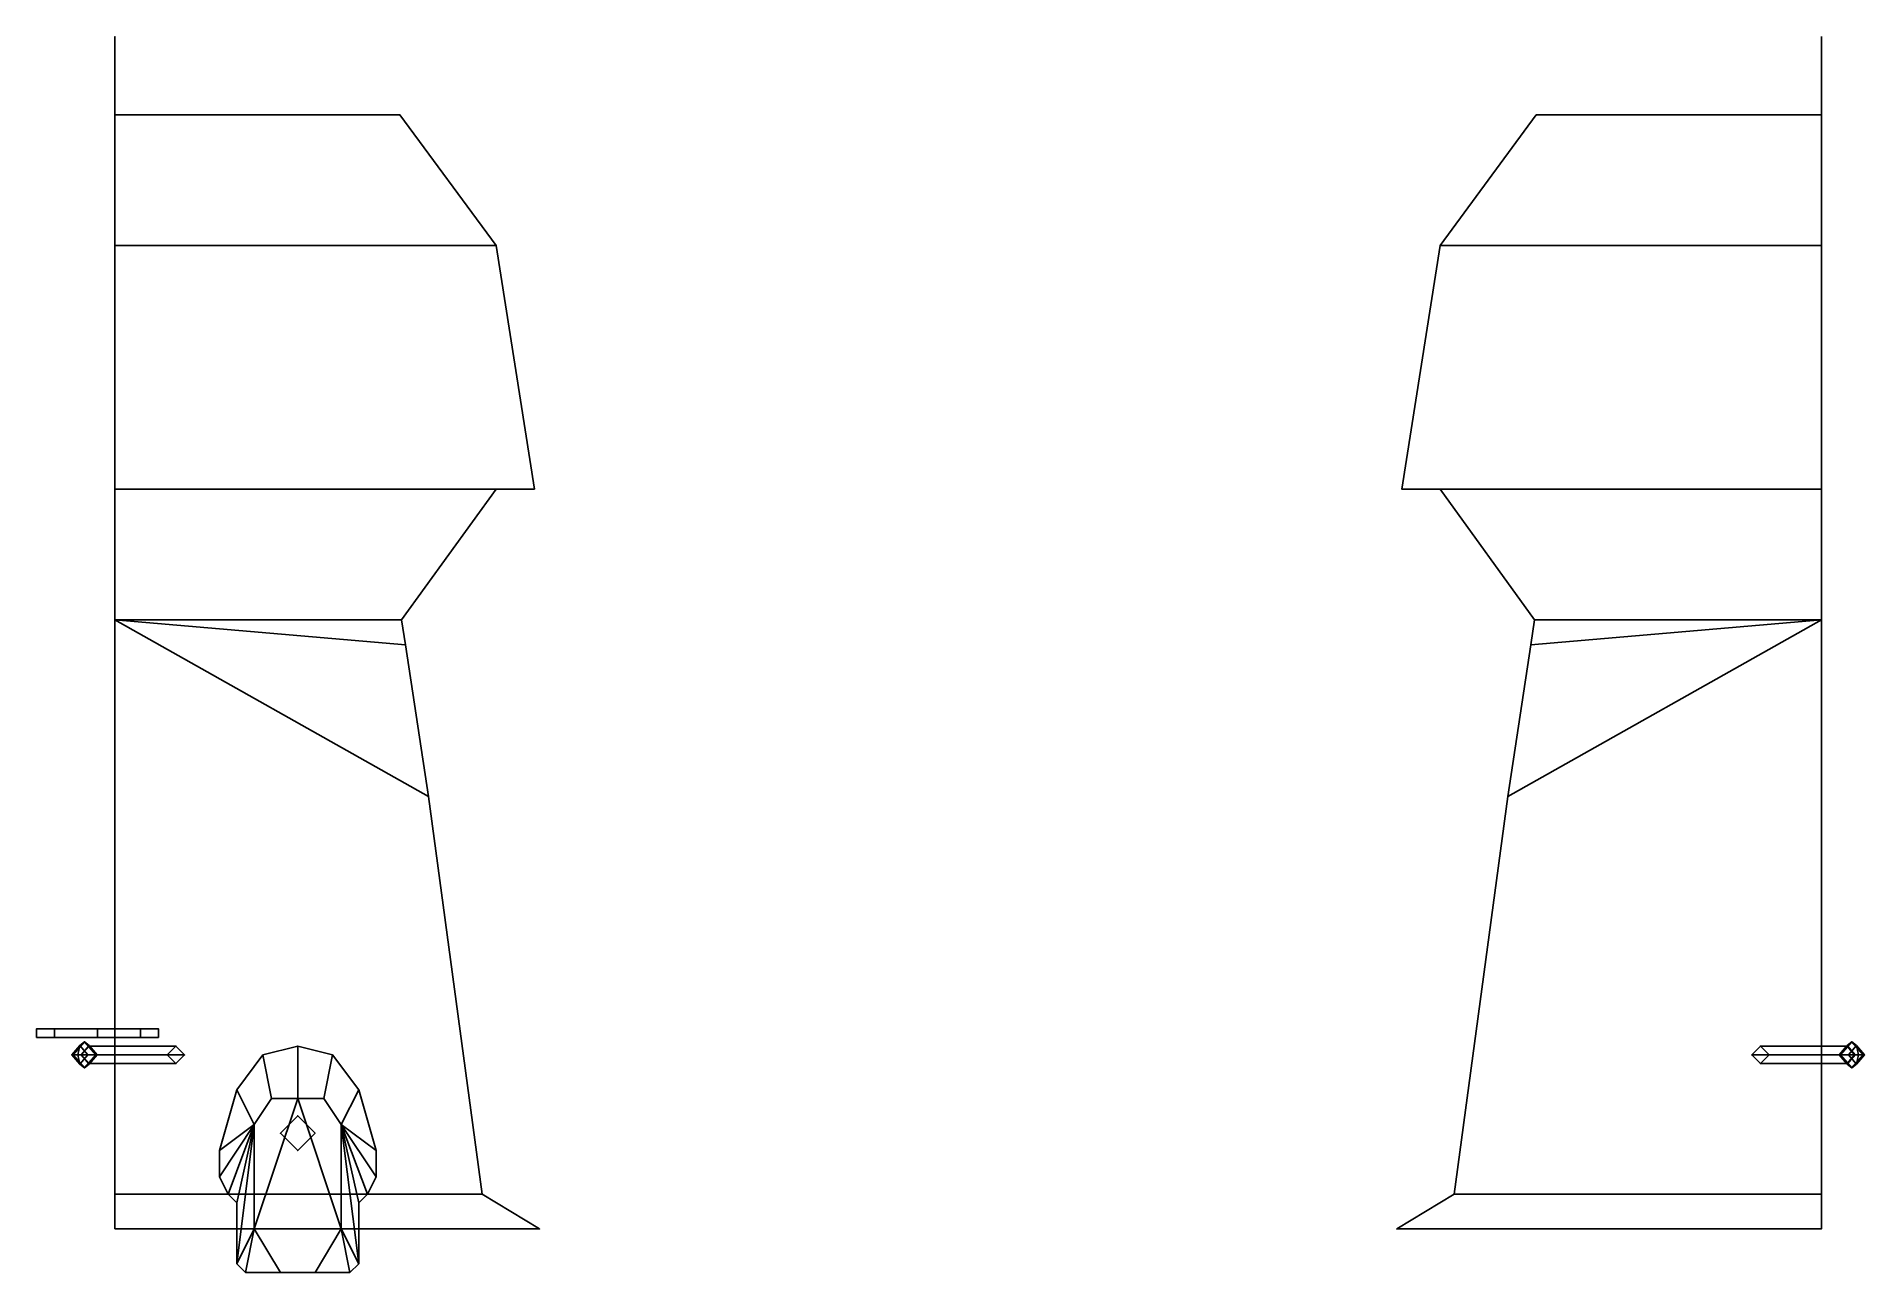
# Model space of a CAD drawing. Extents: x -1.07 to 1.03, y -2.11 to 2.14.
# Drawn here: x -1.07 to 1.029, y -2.11 to -0.69 of the extents above.
import ezdxf

# ---------------------------------------------------------------- set-up
doc = ezdxf.new("R2010")
doc.units = 0
doc.layers.add('FENDERS', color=6, linetype='CONTINUOUS')

msp = doc.modelspace()

# ---------------------------------------------------------------- linework, layer by layer
at = {"layer": 'FENDERS'}
for points in [[(-0.98, -0.9, 0.52), (-0.98, -0.93, 0.56), (-0.98, -0.78, 0.9), (-0.98, -0.69, 0.9)], [(0.98, -0.69, 0.9), (0.98, -0.78, 0.9), (0.98, -0.93, 0.56), (0.98, -0.9, 0.52)], [(-0.5422, -0.93, 0.56), (-0.6526, -0.78, 0.9), (-0.98, -0.78, 0.9), (-0.98, -0.93, 0.56)], [(0.98, -0.93, 0.56), (0.98, -0.78, 0.9), (0.6526, -0.78, 0.9), (0.5422, -0.93, 0.56)], [(-0.98, -1.23, 0.52), (-0.98, -1.21, 0.56), (-0.98, -0.93, 0.56), (-0.98, -0.9, 0.52)], [(0.98, -0.9, 0.52), (0.98, -0.93, 0.56), (0.98, -1.21, 0.56), (0.98, -1.23, 0.52)], [(-0.98, -1.21, 0.56), (-0.4981, -1.21, 0.56), (-0.5422, -0.93, 0.56), (-0.98, -0.93, 0.56)], [(0.98, -0.93, 0.56), (0.5422, -0.93, 0.56), (0.4981, -1.21, 0.56), (0.98, -1.21, 0.56)], [(-0.98, -1.36, 1.03), (-0.6507, -1.36, 1.03), (-0.5422, -1.21, 0.56), (-0.98, -1.21, 0.56)], [(-0.98, -1.43, 0.93), (-0.98, -1.36, 1.03), (-0.98, -1.21, 0.56), (-0.98, -1.23, 0.52)], [(0.98, -1.21, 0.56), (0.5422, -1.21, 0.56), (0.6507, -1.36, 1.03), (0.98, -1.36, 1.03)], [(0.98, -1.23, 0.52), (0.98, -1.21, 0.56), (0.98, -1.36, 1.03), (0.98, -1.43, 0.93)], [(-0.98, -2.02, 1.03), (-0.5583, -2.02, 1.03), (-0.6199, -1.563, 1.03), (-0.98, -1.36, 1.03)], [(-0.98, -2.06, 0.93), (-0.98, -2.02, 1.03), (-0.98, -1.36, 1.03), (-0.98, -1.43, 0.93)], [(-0.98, -1.36, 1.03), (-0.6199, -1.563, 1.03), (-0.6463, -1.389, 1.03), (-0.98, -1.36, 1.03)], [(-0.98, -1.36, 1.03), (-0.6463, -1.389, 1.03), (-0.6507, -1.36, 1.03), (-0.98, -1.36, 1.03)], [(0.98, -1.36, 1.03), (0.6199, -1.563, 1.03), (0.5583, -2.02, 1.03), (0.98, -2.02, 1.03)], [(0.98, -1.36, 1.03), (0.6463, -1.389, 1.03), (0.6199, -1.563, 1.03), (0.98, -1.36, 1.03)], [(0.98, -1.36, 1.03), (0.6507, -1.36, 1.03), (0.6463, -1.389, 1.03), (0.98, -1.36, 1.03)], [(0.98, -1.43, 0.93), (0.98, -1.36, 1.03), (0.98, -2.02, 1.03), (0.98, -2.06, 0.93)], [(-1.0495, -1.83, 1.3995), (-1.07, -1.83, 1.35), (-1.07, -1.84, 1.35), (-1.0495, -1.84, 1.3995)], [(-1.07, -1.83, 1.35), (-1.0495, -1.83, 1.3005), (-1.0495, -1.84, 1.3005), (-1.07, -1.84, 1.35)], [(-1.07, -1.83, 1.35), (-1.0495, -1.83, 1.3995), (-1, -1.83, 1.42), (-1.0495, -1.83, 1.3005)], [(-1.07, -1.84, 1.35), (-1.0495, -1.84, 1.3005), (-1, -1.84, 1.28), (-1.0495, -1.84, 1.3995)], [(-1, -1.83, 1.42), (-1.0495, -1.83, 1.3995), (-1.0495, -1.84, 1.3995), (-1, -1.84, 1.42)], [(-1.0495, -1.83, 1.3005), (-1, -1.83, 1.28), (-1, -1.84, 1.28), (-1.0495, -1.84, 1.3005)], [(-1.0495, -1.83, 1.3005), (-1, -1.83, 1.42), (-0.9505, -1.83, 1.3995), (-1, -1.83, 1.28)], [(-1.0495, -1.84, 1.3995), (-1, -1.84, 1.28), (-0.9505, -1.84, 1.3005), (-1, -1.84, 1.42)], [(-1.0203, -1.8494, 1.4111), (-1.015, -1.845, 1.4019), (-1.028, -1.86, 1.3944), (-1.0295, -1.86, 1.4057)], [(-1.015, -1.845, 1.4019), (-1.0097, -1.8494, 1.3927), (-1.0189, -1.86, 1.3874), (-1.028, -1.86, 1.3944)], [(-1.0111, -1.86, 1.4164), (-1.002, -1.86, 1.4094), (-1.015, -1.845, 1.4019), (-1.0203, -1.8494, 1.4111)], [(-1.002, -1.86, 1.4094), (-1.0005, -1.86, 1.398), (-1.0097, -1.8494, 1.3927), (-1.015, -1.845, 1.4019)], [(-0.9505, -1.83, 1.3995), (-1, -1.83, 1.42), (-1, -1.84, 1.42), (-0.9505, -1.84, 1.3995)], [(-1, -1.83, 1.28), (-0.9505, -1.83, 1.3005), (-0.9505, -1.84, 1.3005), (-1, -1.84, 1.28)], [(-1, -1.83, 1.28), (-0.9505, -1.83, 1.3995), (-0.93, -1.83, 1.35), (-0.9505, -1.83, 1.3005)], [(-1, -1.84, 1.42), (-0.9505, -1.84, 1.3005), (-0.93, -1.84, 1.35), (-0.9505, -1.84, 1.3995)], [(-0.93, -1.83, 1.35), (-0.9505, -1.83, 1.3995), (-0.9505, -1.84, 1.3995), (-0.93, -1.84, 1.35)], [(-0.9505, -1.83, 1.3005), (-0.93, -1.83, 1.35), (-0.93, -1.84, 1.35), (-0.9505, -1.84, 1.3005)], [(1.015, -1.845, 1.4019), (1.0097, -1.8494, 1.3927), (1.0005, -1.86, 1.398), (1.002, -1.86, 1.4094)], [(1.0203, -1.8494, 1.4111), (1.015, -1.845, 1.4019), (1.002, -1.86, 1.4094), (1.0111, -1.86, 1.4164)], [(1.028, -1.86, 1.3944), (1.0189, -1.86, 1.3874), (1.0097, -1.8494, 1.3927), (1.015, -1.845, 1.4019)], [(1.0295, -1.86, 1.4057), (1.028, -1.86, 1.3944), (1.015, -1.845, 1.4019), (1.0203, -1.8494, 1.4111)], [(-1.0225, -1.86, 1.4149), (-1.0203, -1.8494, 1.4111), (-1.0295, -1.86, 1.4057), (-1.0225, -1.86, 1.4149)], [(-1.0225, -1.86, 1.4149), (-1.0295, -1.86, 1.4057), (-1.0203, -1.8706, 1.4111), (-1.0225, -1.86, 1.4149)], [(-1.0295, -1.86, 1.4057), (-1.028, -1.86, 1.3944), (-1.015, -1.875, 1.4019), (-1.0203, -1.8706, 1.4111)], [(-1.028, -1.86, 1.3944), (-1.0189, -1.86, 1.3874), (-1.0097, -1.8706, 1.3927), (-1.015, -1.875, 1.4019)], [(-1.0225, -1.86, 1.4149), (-1.0111, -1.86, 1.4164), (-1.0203, -1.8494, 1.4111), (-1.0225, -1.86, 1.4149)], [(-1.0225, -1.86, 1.4149), (-1.0203, -1.8706, 1.4111), (-1.0111, -1.86, 1.4164), (-1.0225, -1.86, 1.4149)], [(-1.0203, -1.8706, 1.4111), (-1.015, -1.875, 1.4019), (-1.002, -1.86, 1.4094), (-1.0111, -1.86, 1.4164)], [(-1.0097, -1.8494, 1.3927), (-1.0096, -1.85, 1.3925), (-1.0096, -1.85, 1.3925), (-1.0189, -1.86, 1.3874)], [(-1.0189, -1.86, 1.3874), (-1.0096, -1.85, 1.3925), (-1.0096, -1.85, 1.3925), (-1.0182, -1.86, 1.3875)], [(-1.0189, -1.86, 1.3874), (-1.0096, -1.87, 1.3925), (-1.0096, -1.87, 1.3925), (-1.0097, -1.8706, 1.3927)], [(-1.0189, -1.86, 1.3874), (-1.0182, -1.86, 1.3875), (-1.0182, -1.86, 1.3875), (-1.0096, -1.87, 1.3925)], [(-1.0182, -1.86, 1.3875), (-1.0096, -1.85, 1.3925), (-0.91, -1.85, 1.22), (-0.92, -1.86, 1.2173)], [(-1.0096, -1.87, 1.3925), (-1.0182, -1.86, 1.3875), (-0.92, -1.86, 1.2173), (-0.91, -1.87, 1.22)], [(-1.015, -1.875, 1.4019), (-1.0097, -1.8706, 1.3927), (-1.0005, -1.86, 1.398), (-1.002, -1.86, 1.4094)], [(-1.0005, -1.86, 1.398), (-1.0096, -1.85, 1.3925), (-1.0096, -1.85, 1.3925), (-1.0097, -1.8494, 1.3927)], [(-1.0097, -1.8706, 1.3927), (-1.0096, -1.87, 1.3925), (-1.0096, -1.87, 1.3925), (-1.0005, -1.86, 1.398)], [(-1.0096, -1.85, 1.3925), (-1.0009, -1.86, 1.3975), (-0.9, -1.86, 1.2227), (-0.91, -1.85, 1.22)], [(-1.0005, -1.86, 1.398), (-1.0009, -1.86, 1.3975), (-1.0009, -1.86, 1.3975), (-1.0096, -1.85, 1.3925)], [(-1.0009, -1.86, 1.3975), (-1.0096, -1.87, 1.3925), (-0.91, -1.87, 1.22), (-0.9, -1.86, 1.2227)], [(-1.0096, -1.87, 1.3925), (-1.0009, -1.86, 1.3975), (-1.0009, -1.86, 1.3975), (-1.0005, -1.86, 1.398)], [(-0.91, -1.85, 1.03), (-0.92, -1.86, 1.03), (-0.92, -1.86, 1.2173), (-0.91, -1.85, 1.22)], [(-0.92, -1.86, 1.03), (-0.91, -1.87, 1.03), (-0.91, -1.87, 1.22), (-0.92, -1.86, 1.2173)], [(-0.9, -1.86, 1.03), (-0.91, -1.85, 1.03), (-0.91, -1.85, 1.22), (-0.9, -1.86, 1.2227)], [(-0.91, -1.87, 1.03), (-0.9, -1.86, 1.03), (-0.9, -1.86, 1.2227), (-0.91, -1.87, 1.22)], [(-0.81, -1.86, 1.12), (-0.84, -1.9, 1.12), (-0.84, -1.9, 1.17), (-0.81, -1.86, 1.17)], [(-0.81, -1.86, 1.17), (-0.84, -1.9, 1.17), (-0.82, -1.94, 1.2), (-0.8, -1.91, 1.2)], [(-0.77, -1.85, 1.12), (-0.81, -1.86, 1.12), (-0.81, -1.86, 1.17), (-0.77, -1.85, 1.17)], [(-0.77, -1.85, 1.17), (-0.81, -1.86, 1.17), (-0.8, -1.91, 1.2), (-0.77, -1.91, 1.2)], [(-0.73, -1.86, 1.12), (-0.77, -1.85, 1.12), (-0.77, -1.85, 1.17), (-0.73, -1.86, 1.17)], [(-0.73, -1.86, 1.17), (-0.77, -1.85, 1.17), (-0.77, -1.91, 1.2), (-0.74, -1.91, 1.2)], [(-0.7, -1.9, 1.17), (-0.73, -1.86, 1.17), (-0.74, -1.91, 1.2), (-0.72, -1.94, 1.2)], [(-0.7, -1.9, 1.12), (-0.73, -1.86, 1.12), (-0.73, -1.86, 1.17), (-0.7, -1.9, 1.17)], [(1.0009, -1.86, 1.3975), (1.0096, -1.85, 1.3925), (0.91, -1.85, 1.22), (0.9, -1.86, 1.2227)], [(0.91, -1.85, 1.03), (0.9, -1.86, 1.03), (0.9, -1.86, 1.2227), (0.91, -1.85, 1.22)], [(1.0096, -1.87, 1.3925), (1.0009, -1.86, 1.3975), (0.9, -1.86, 1.2227), (0.91, -1.87, 1.22)], [(0.9, -1.86, 1.03), (0.91, -1.87, 1.03), (0.91, -1.87, 1.22), (0.9, -1.86, 1.2227)], [(1.0096, -1.85, 1.3925), (1.0182, -1.86, 1.3875), (0.92, -1.86, 1.2173), (0.91, -1.85, 1.22)], [(0.92, -1.86, 1.03), (0.91, -1.85, 1.03), (0.91, -1.85, 1.22), (0.92, -1.86, 1.2173)], [(1.0182, -1.86, 1.3875), (1.0096, -1.87, 1.3925), (0.91, -1.87, 1.22), (0.92, -1.86, 1.2173)], [(0.91, -1.87, 1.03), (0.92, -1.86, 1.03), (0.92, -1.86, 1.2173), (0.91, -1.87, 1.22)], [(1.0097, -1.8494, 1.3927), (1.0096, -1.85, 1.3925), (1.0096, -1.85, 1.3925), (1.0005, -1.86, 1.398)], [(1.0096, -1.85, 1.3925), (1.0009, -1.86, 1.3975), (1.0009, -1.86, 1.3975), (1.0005, -1.86, 1.398)], [(1.002, -1.86, 1.4094), (1.0005, -1.86, 1.398), (1.0097, -1.8706, 1.3927), (1.015, -1.875, 1.4019)], [(1.0005, -1.86, 1.398), (1.0096, -1.87, 1.3925), (1.0096, -1.87, 1.3925), (1.0097, -1.8706, 1.3927)], [(1.0005, -1.86, 1.398), (1.0009, -1.86, 1.3975), (1.0009, -1.86, 1.3975), (1.0096, -1.87, 1.3925)], [(1.0111, -1.86, 1.4164), (1.002, -1.86, 1.4094), (1.015, -1.875, 1.4019), (1.0203, -1.8706, 1.4111)], [(1.0189, -1.86, 1.3874), (1.0096, -1.85, 1.3925), (1.0096, -1.85, 1.3925), (1.0097, -1.8494, 1.3927)], [(1.0189, -1.86, 1.3874), (1.0182, -1.86, 1.3875), (1.0182, -1.86, 1.3875), (1.0096, -1.85, 1.3925)], [(1.0097, -1.8706, 1.3927), (1.0096, -1.87, 1.3925), (1.0096, -1.87, 1.3925), (1.0189, -1.86, 1.3874)], [(1.0189, -1.86, 1.3874), (1.0096, -1.87, 1.3925), (1.0096, -1.87, 1.3925), (1.0182, -1.86, 1.3875)], [(1.015, -1.875, 1.4019), (1.0097, -1.8706, 1.3927), (1.0189, -1.86, 1.3874), (1.028, -1.86, 1.3944)], [(1.0225, -1.86, 1.4149), (1.0203, -1.8494, 1.4111), (1.0111, -1.86, 1.4164), (1.0225, -1.86, 1.4149)], [(1.0225, -1.86, 1.4149), (1.0111, -1.86, 1.4164), (1.0203, -1.8706, 1.4111), (1.0225, -1.86, 1.4149)], [(1.0203, -1.8706, 1.4111), (1.015, -1.875, 1.4019), (1.028, -1.86, 1.3944), (1.0295, -1.86, 1.4057)], [(1.0225, -1.86, 1.4149), (1.0295, -1.86, 1.4057), (1.0203, -1.8494, 1.4111), (1.0225, -1.86, 1.4149)], [(1.0225, -1.86, 1.4149), (1.0203, -1.8706, 1.4111), (1.0295, -1.86, 1.4057), (1.0225, -1.86, 1.4149)], [(-0.84, -1.9, 1.12), (-0.86, -1.97, 1.12), (-0.86, -1.97, 1.17), (-0.84, -1.9, 1.17)], [(-0.84, -1.9, 1.17), (-0.86, -1.97, 1.17), (-0.82, -1.94, 1.2)], [(-0.77, -1.91, 1.2), (-0.8, -1.91, 1.2), (-0.82, -1.94, 1.2), (-0.82, -2.06, 1.2)], [(-0.72, -2.06, 1.2), (-0.77, -1.91, 1.2), (-0.82, -2.06, 1.2), (-0.72, -2.06, 1.2)], [(-0.74, -1.91, 1.2), (-0.77, -1.91, 1.2), (-0.72, -2.06, 1.2), (-0.72, -1.94, 1.2)], [(-0.68, -1.97, 1.17), (-0.7, -1.9, 1.17), (-0.72, -1.94, 1.2)], [(-0.68, -1.97, 1.12), (-0.7, -1.9, 1.12), (-0.7, -1.9, 1.17), (-0.68, -1.97, 1.17)], [(-0.77, -1.93, 1.03), (-0.79, -1.95, 1.03), (-0.79, -1.95, 1.12), (-0.77, -1.93, 1.12)], [(-0.75, -1.95, 1.03), (-0.77, -1.93, 1.03), (-0.77, -1.93, 1.12), (-0.75, -1.95, 1.12)], [(-0.86, -1.97, 1.17), (-0.86, -2, 1.17), (-0.82, -1.94, 1.2)], [(-0.86, -2, 1.17), (-0.85, -2.02, 1.17), (-0.82, -1.94, 1.2)], [(-0.85, -2.02, 1.17), (-0.84, -2.03, 1.17), (-0.82, -1.94, 1.2)], [(-0.84, -2.03, 1.17), (-0.84, -2.1, 1.17), (-0.82, -1.94, 1.2)], [(-0.84, -2.1, 1.17), (-0.82, -2.06, 1.2), (-0.82, -1.94, 1.2)], [(-0.79, -1.95, 1.03), (-0.77, -1.97, 1.03), (-0.77, -1.97, 1.12), (-0.79, -1.95, 1.12)], [(-0.77, -1.97, 1.03), (-0.75, -1.95, 1.03), (-0.75, -1.95, 1.12), (-0.77, -1.97, 1.12)], [(-0.68, -2, 1.17), (-0.68, -1.97, 1.17), (-0.72, -1.94, 1.2)], [(-0.69, -2.02, 1.17), (-0.68, -2, 1.17), (-0.72, -1.94, 1.2)], [(-0.7, -2.03, 1.17), (-0.69, -2.02, 1.17), (-0.72, -1.94, 1.2)], [(-0.7, -2.1, 1.17), (-0.7, -2.03, 1.17), (-0.72, -1.94, 1.2)], [(-0.72, -2.06, 1.2), (-0.7, -2.1, 1.17), (-0.72, -1.94, 1.2)], [(-0.86, -1.97, 1.12), (-0.86, -2, 1.14), (-0.86, -2, 1.17), (-0.86, -1.97, 1.17)], [(-0.68, -2, 1.14), (-0.68, -1.97, 1.12), (-0.68, -1.97, 1.17), (-0.68, -2, 1.17)], [(-0.86, -2, 1.14), (-0.85, -2.02, 1.14), (-0.85, -2.02, 1.17), (-0.86, -2, 1.17)], [(-0.69, -2.02, 1.14), (-0.68, -2, 1.14), (-0.68, -2, 1.17), (-0.69, -2.02, 1.17)], [(-0.98, -2.06, 0.93), (-0.4923, -2.06, 0.93), (-0.5583, -2.02, 1.03), (-0.98, -2.02, 1.03)], [(-0.85, -2.02, 1.14), (-0.84, -2.03, 1.14), (-0.84, -2.03, 1.17), (-0.85, -2.02, 1.17)], [(-0.84, -2.03, 1.14), (-0.84, -2.1, 1.14), (-0.84, -2.1, 1.17), (-0.84, -2.03, 1.17)], [(-0.7, -2.03, 1.14), (-0.69, -2.02, 1.14), (-0.69, -2.02, 1.17), (-0.7, -2.03, 1.17)], [(-0.7, -2.1, 1.14), (-0.7, -2.03, 1.14), (-0.7, -2.03, 1.17), (-0.7, -2.1, 1.17)], [(0.98, -2.02, 1.03), (0.5583, -2.02, 1.03), (0.4923, -2.06, 0.93), (0.98, -2.06, 0.93)], [(-0.84, -2.1, 1.17), (-0.83, -2.11, 1.17), (-0.82, -2.06, 1.2)], [(-0.83, -2.11, 1.17), (-0.79, -2.11, 1.17), (-0.82, -2.06, 1.2)], [(-0.79, -2.11, 1.17), (-0.75, -2.11, 1.17), (-0.72, -2.06, 1.2), (-0.82, -2.06, 1.2)], [(-0.71, -2.11, 1.17), (-0.72, -2.06, 1.2), (-0.72, -2.06, 1.2), (-0.75, -2.11, 1.17)], [(-0.7, -2.1, 1.17), (-0.72, -2.06, 1.2), (-0.72, -2.06, 1.2), (-0.71, -2.11, 1.17)], [(-0.84, -2.1, 1.14), (-0.83, -2.11, 1.14), (-0.83, -2.11, 1.17), (-0.84, -2.1, 1.17)], [(-0.83, -2.11, 1.14), (-0.71, -2.11, 1.14), (-0.75, -2.11, 1.17), (-0.79, -2.11, 1.17)], [(-0.83, -2.11, 1.14), (-0.79, -2.11, 1.17), (-0.79, -2.11, 1.17), (-0.83, -2.11, 1.17)], [(-0.71, -2.11, 1.14), (-0.71, -2.11, 1.17), (-0.71, -2.11, 1.17), (-0.75, -2.11, 1.17)], [(-0.71, -2.11, 1.14), (-0.7, -2.1, 1.14), (-0.7, -2.1, 1.17), (-0.71, -2.11, 1.17)]]:
    msp.add_3dface(points, dxfattribs=at)

doc.saveas('drawing.dxf')
